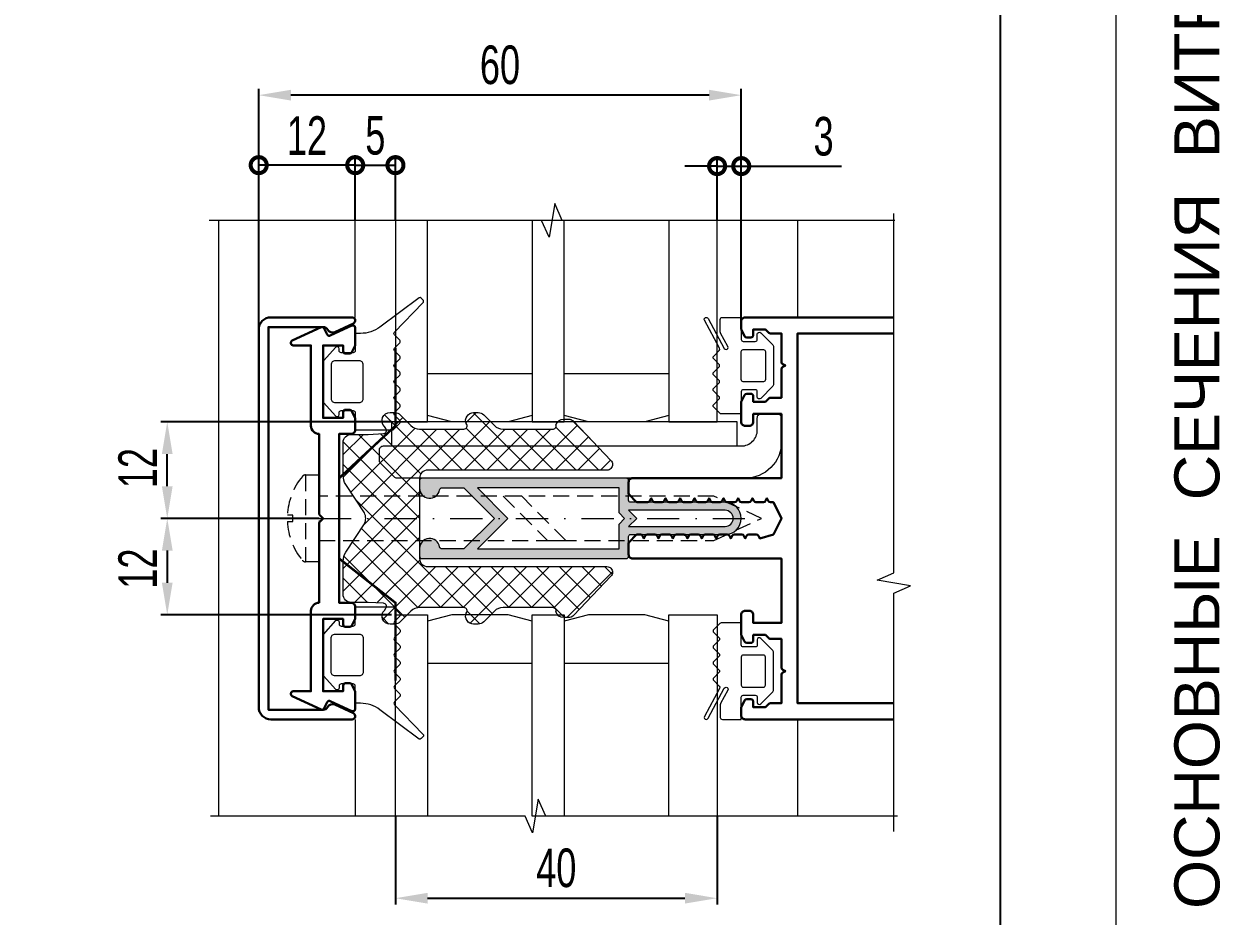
# Model space of a CAD drawing. Extents: x -37 to 8820, y -336 to 478.
# Drawn here: x 4729.1 to 4822.1, y 140.1 to 209.4 of the extents above; entities that cross this region are included whole.
import ezdxf

# ---------------------------------------------------------------- set-up
doc = ezdxf.new("R2010")
doc.units = 0
doc.header["$LTSCALE"] = 5
doc.linetypes.add('DASHDOT', pattern=[1, 0.5, -0.25, 0, -0.25])
doc.linetypes.add('HIDDEN', pattern=[0.375, 0.25, -0.125])
doc.layers.get('0').update_dxf_attribs({"linetype": 'CONTINUOUS', "lineweight": 30})
doc.layers.get('DEFPOINTS').update_dxf_attribs({"linetype": 'CONTINUOUS'})
for name, color, linetype, lineweight in [('1', 6, 'DASHDOT', 13), ('2', 3, 'HIDDEN', 13), ('Dimentions', 5, 'CONTINUOUS', 15), ('Glass', 5, 'CONTINUOUS', 20), ('Ал подклад', 7, 'CONTINUOUS', 20), ('Герлен', 7, 'CONTINUOUS', 60), ('Зигзаг', 1, 'CONTINUOUS', 15), ('Конструкции', 252, 'CONTINUOUS', 20), ('Подкладки', 1, 'CONTINUOUS', 20), ('Текстовый', 7, 'CONTINUOUS', 9), ('Уплотнители', 1, 'CONTINUOUS', 20), ('Штриховка', 1, 'CONTINUOUS', 5)]:
    doc.layers.add(name, color=color, linetype=linetype, lineweight=lineweight)
doc.layers.add('Скрытые', color=14, linetype='CONTINUOUS', plot=False)
doc.styles.add('3', font='RUSS.SHX', dxfattribs={"width": 0.7, "height": 3})
doc.styles.add('Фирм', font='arial.ttf', dxfattribs={"height": 3.5})
doc.dimstyles.new('MX1_6', dxfattribs={"dimtxt": 3, "dimasz": 2.5, "dimexe": 0.5, "dimexo": 0, "dimgap": 0.8, "dimtad": 1, "dimlfac": 1.6, "dimdsep": 46, "dimtxsty": '3', "dimcen": 0, "dimclrd": 256, "dimclre": 256, "dimclrt": 256, "dimaunit": 1, "dimadec": 0, "dimazin": 0, "dimtfac": 1, "dimtmove": 0, "dimatfit": 1, "dimfxl": 1, "dimtvp": 1, "dimtolj": 1, "dimtzin": 0, "dimarcsym": 0})

# ---------------------------------------------------------------- blocks, each defined once
blk = doc.blocks.new('_DotSmall')
at = {"color": 0, "linetype": 'ByBlock', "const_width": 0.5}
blk.add_lwpolyline([(-0.0625, 0, 1), (0.0625, 0, 1)], format="xyb", close=True, dxfattribs=at)
blk = doc.blocks.new('*D510')
at = {"layer": 'DEFPOINTS', "color": 0, "linetype": 'Continuous', "transparency": 16777216}
for p in [(4747.378, 198.466), (4754.878, 194.164), (4747.378, 184.213)]:
    blk.add_point(p, dxfattribs=at)
at = {"layer": 'Dimentions', "linetype": 'Continuous', "lineweight": -2, "transparency": 16777216}
for p, q in [((4747.378, 184.213), (4747.378, 198.966)), ((4754.878, 194.164), (4754.878, 198.966)), ((4754.878, 198.466), (4747.378, 198.466))]:
    blk.add_line(p, q, dxfattribs=at)
at = {"layer": 'Dimentions', "linetype": 'Continuous', "lineweight": -2, "transparency": 16777216, "xscale": 2.5, "yscale": 2.5, "zscale": 2.5, "rotation": 180}
blk.add_blockref('_DotSmall', (4747.378, 198.466), dxfattribs=at)
at = {"layer": 'Dimentions', "linetype": 'Continuous', "lineweight": -2, "transparency": 16777216, "xscale": 2.5, "yscale": 2.5, "zscale": 2.5}
blk.add_blockref('_DotSmall', (4754.878, 198.466), dxfattribs=at)
at = {"layer": 'Dimentions', "linetype": 'Continuous', "transparency": 16777216, "insert": (4751.128, 200.766), "char_height": 3, "attachment_point": 5, "style": '3'}
blk.add_mtext('\\A1;12', dxfattribs=at)
blk = doc.blocks.new('*D511')
at = {"layer": 'DEFPOINTS', "color": 0, "linetype": 'Continuous', "transparency": 16777216}
for p in [(4784.878, 198.391), (4783.003, 194.164), (4784.878, 186.321)]:
    blk.add_point(p, dxfattribs=at)
at = {"layer": 'Dimentions', "linetype": 'Continuous', "lineweight": -2, "transparency": 16777216}
for p, q in [((4783.003, 198.391), (4780.503, 198.391)), ((4783.003, 194.164), (4783.003, 198.891)), ((4783.003, 198.391), (4784.878, 198.391)), ((4784.878, 186.321), (4784.878, 198.891)), ((4784.878, 198.391), (4792.678, 198.391))]:
    blk.add_line(p, q, dxfattribs=at)
at = {"layer": 'Dimentions', "linetype": 'Continuous', "lineweight": -2, "transparency": 16777216, "xscale": 2.5, "yscale": 2.5, "zscale": 2.5}
blk.add_blockref('_DotSmall', (4783.003, 198.391), dxfattribs=at)
at = {"layer": 'Dimentions', "linetype": 'Continuous', "lineweight": -2, "transparency": 16777216, "xscale": 2.5, "yscale": 2.5, "zscale": 2.5, "rotation": 180}
blk.add_blockref('_DotSmall', (4784.878, 198.391), dxfattribs=at)
at = {"layer": 'Dimentions', "linetype": 'Continuous', "transparency": 16777216, "insert": (4791.278, 200.691), "char_height": 3, "attachment_point": 5, "style": '3'}
blk.add_mtext('\\A1;3', dxfattribs=at)
blk = doc.blocks.new('*D512')
at = {"layer": 'DEFPOINTS', "color": 0, "linetype": 'Continuous', "transparency": 16777216}
for p in [(4747.378, 203.906), (4784.878, 186.321), (4747.378, 185.696)]:
    blk.add_point(p, dxfattribs=at)
at = {"layer": 'Dimentions', "linetype": 'Continuous', "lineweight": -2, "transparency": 16777216}
for p, q in [((4747.378, 185.696), (4747.378, 204.406)), ((4782.378, 203.906), (4749.878, 203.906)), ((4784.878, 186.321), (4784.878, 204.406))]:
    blk.add_line(p, q, dxfattribs=at)
at = {"layer": 'Dimentions', "linetype": 'Continuous', "transparency": 16777216}
for points in [[(4749.878, 204.322), (4749.878, 203.489), (4747.378, 203.906)], [(4782.378, 204.322), (4782.378, 203.489), (4784.878, 203.906)]]:
    blk.add_solid(points, dxfattribs=at)
at = {"layer": 'Dimentions', "linetype": 'Continuous', "transparency": 16777216, "insert": (4766.128, 206.248), "char_height": 3, "attachment_point": 5, "style": '3'}
blk.add_mtext('\\A1;60', dxfattribs=at)
blk = doc.blocks.new('*D513')
at = {"layer": 'DEFPOINTS', "color": 0, "linetype": 'Continuous', "transparency": 16777216}
for p in [(4758.003, 147.853), (4783.003, 147.853), (4783.003, 141.48)]:
    blk.add_point(p, dxfattribs=at)
at = {"layer": 'Dimentions', "linetype": 'Continuous', "lineweight": -2, "transparency": 16777216}
for p, q in [((4758.003, 147.853), (4758.003, 140.98)), ((4783.003, 147.853), (4783.003, 140.98)), ((4760.503, 141.48), (4780.503, 141.48))]:
    blk.add_line(p, q, dxfattribs=at)
at = {"layer": 'Dimentions', "linetype": 'Continuous', "transparency": 16777216}
for points in [[(4760.503, 141.897), (4760.503, 141.063), (4758.003, 141.48)], [(4780.503, 141.897), (4780.503, 141.063), (4783.003, 141.48)]]:
    blk.add_solid(points, dxfattribs=at)
at = {"layer": 'Dimentions', "linetype": 'Continuous', "transparency": 16777216, "insert": (4770.503, 143.823), "char_height": 3, "attachment_point": 5, "style": '3'}
blk.add_mtext('\\A1;40', dxfattribs=at)
blk = doc.blocks.new('*D514')
at = {"layer": 'DEFPOINTS', "color": 0, "linetype": 'Continuous', "transparency": 16777216}
for p in [(4758.003, 198.466), (4754.878, 194.164), (4758.003, 194.164)]:
    blk.add_point(p, dxfattribs=at)
at = {"layer": 'Dimentions', "linetype": 'Continuous', "lineweight": -2, "transparency": 16777216}
for p, q in [((4754.878, 194.164), (4754.878, 198.966)), ((4758.003, 194.164), (4758.003, 198.966)), ((4754.878, 198.466), (4758.003, 198.466))]:
    blk.add_line(p, q, dxfattribs=at)
at = {"layer": 'Dimentions', "linetype": 'Continuous', "lineweight": -2, "transparency": 16777216, "xscale": 2.5, "yscale": 2.5, "zscale": 2.5, "rotation": 180}
blk.add_blockref('_DotSmall', (4754.878, 198.466), dxfattribs=at)
at = {"layer": 'Dimentions', "linetype": 'Continuous', "lineweight": -2, "transparency": 16777216, "xscale": 2.5, "yscale": 2.5, "zscale": 2.5}
blk.add_blockref('_DotSmall', (4758.003, 198.466), dxfattribs=at)
at = {"layer": 'Dimentions', "linetype": 'Continuous', "transparency": 16777216, "insert": (4756.441, 200.766), "char_height": 3, "attachment_point": 5, "style": '3'}
blk.add_mtext('\\A1;5', dxfattribs=at)
blk = doc.blocks.new('*D516')
at = {"layer": 'DEFPOINTS', "color": 0, "linetype": 'Continuous', "transparency": 16777216}
for p in [(4740.269, 178.509), (4757.691, 178.509), (4752.066, 171.009)]:
    blk.add_point(p, dxfattribs=at)
at = {"layer": 'Dimentions', "linetype": 'Continuous', "lineweight": -2, "transparency": 16777216}
for p, q in [((4757.691, 178.509), (4739.769, 178.509)), ((4740.269, 173.509), (4740.269, 176.009)), ((4752.066, 171.009), (4739.769, 171.009))]:
    blk.add_line(p, q, dxfattribs=at)
at = {"layer": 'Dimentions', "linetype": 'Continuous', "transparency": 16777216}
for points in [[(4739.852, 176.009), (4740.686, 176.009), (4740.269, 178.509)], [(4739.852, 173.509), (4740.686, 173.509), (4740.269, 171.009)]]:
    blk.add_solid(points, dxfattribs=at)
at = {"layer": 'Dimentions', "linetype": 'Continuous', "transparency": 16777216, "insert": (4737.969, 174.915), "char_height": 3, "attachment_point": 5, "rotation": 90, "style": '3'}
blk.add_mtext('\\A1;12', dxfattribs=at)
blk = doc.blocks.new('*D528')
at = {"layer": 'DEFPOINTS', "color": 0, "linetype": 'Continuous', "transparency": 16777216}
for p in [(4752.066, 171.009), (4740.269, 163.509), (4757.691, 163.509)]:
    blk.add_point(p, dxfattribs=at)
at = {"layer": 'Dimentions', "linetype": 'Continuous', "lineweight": -2, "transparency": 16777216}
for p, q in [((4752.066, 171.009), (4739.769, 171.009)), ((4740.269, 168.509), (4740.269, 166.009)), ((4757.691, 163.509), (4739.769, 163.509))]:
    blk.add_line(p, q, dxfattribs=at)
at = {"layer": 'Dimentions', "linetype": 'Continuous', "transparency": 16777216}
for points in [[(4739.852, 168.509), (4740.686, 168.509), (4740.269, 171.009)], [(4739.852, 166.009), (4740.686, 166.009), (4740.269, 163.509)]]:
    blk.add_solid(points, dxfattribs=at)
at = {"layer": 'Dimentions', "linetype": 'Continuous', "transparency": 16777216, "insert": (4737.969, 167.102), "char_height": 3, "attachment_point": 5, "rotation": 90, "style": '3'}
blk.add_mtext('\\A1;12', dxfattribs=at)

msp = doc.modelspace()

# ---------------------------------------------------------------- hatches: boundary and pattern name
at = {"layer": 'Штриховка', "lineweight": 5}
h = msp.add_hatch(dxfattribs=at)
h.set_pattern_fill('NET', color=256, scale=10, angle=-45, style=0)
h.set_pattern_definition([(315, (7117.9453, 4466.8319), (0.88388348, 0.88388348), []), (45, (7117.9453, 4466.8319), (-0.88388348, 0.88388348), [])])
edge = h.paths.add_edge_path()
edge.add_arc((4774.4406, 166.8149), 0.4375, -45, 0, ccw=False)
edge.add_line((4774.7499, 166.5056), (4771.8736, 163.473))
edge.add_arc((4771.4317, 163.915), 0.625, 270, 315, ccw=False)
edge.add_line((4771.4317, 163.29), (4771.0781, 163.29))
edge.add_arc((4771.0751, 163.906), 0.6161, 194.690939, 270.28096, ccw=False)
edge.add_arc((4770.2396, 163.8212), 0.25, 343.39845, 450)
edge.add_line((4770.2396, 164.0712), (4766.3638, 164.0712))
edge.add_arc((4766.3638, 163.1337), 0.9375, 90, 135)
edge.add_line((4765.7009, 163.7966), (4764.8773, 162.973))
edge.add_arc((4764.4354, 163.415), 0.625, 270, 315, ccw=False)
edge.add_line((4764.4354, 162.79), (4764.0818, 162.79))
edge.add_arc((4764.0818, 163.415), 0.625, 158.459594, 270, ccw=False)
edge.add_arc((4763.3237, 163.8212), 0.25, 315, 450)
edge.add_line((4763.3237, 164.0712), (4759.8675, 164.0712))
edge.add_arc((4759.8675, 163.1337), 0.9375, 90, 135)
edge.add_line((4759.2046, 163.7966), (4758.381, 162.973))
edge.add_arc((4757.939, 163.415), 0.625, 270, 315, ccw=False)
edge.add_line((4757.939, 162.79), (4757.5855, 162.79))
edge.add_arc((4757.5855, 163.415), 0.625, 135, 270, ccw=False)
edge.add_line((4757.1436, 163.8569), (4757.2596, 164.0209))
edge.add_arc((4757.0555, 164.1653), 0.25, 324.716356, 447.011206)
edge.add_line((4757.0685, 164.415), (4755.8713, 164.4775))
edge.add_line((4755.8713, 164.4775), (4754.5656, 164.4775))
edge.add_arc((4754.5656, 165.1025), 0.625, 180, 270, ccw=False)
edge.add_line((4753.9406, 165.1025), (4753.9406, 165.2587))
edge.add_line((4753.9406, 165.2587), (4753.9406, 167.6823))
edge.add_arc((4755.1906, 167.6823), 1.25, 146.745633, 180, ccw=False)
edge.add_line((4754.1453, 168.3678), (4755.5908, 170.5722))
edge.add_arc((4754.7352, 171.0087), 0.9605, 332.973316, 387.026684)
edge.add_line((4755.5908, 171.4452), (4754.1453, 173.6497))
edge.add_arc((4755.1906, 174.3351), 1.25, 180, 213.254367, ccw=False)
edge.add_line((4753.9406, 174.3351), (4753.9406, 176.7587))
edge.add_line((4753.9406, 176.7587), (4753.9406, 176.915))
edge.add_arc((4754.5656, 176.915), 0.625, 90, 180, ccw=False)
edge.add_line((4754.5656, 177.54), (4755.8713, 177.54))
edge.add_line((4755.8713, 177.54), (4757.0685, 177.6025))
edge.add_arc((4757.0555, 177.8521), 0.25, 272.988794, 395.283644)
edge.add_line((4757.2596, 177.9965), (4757.1436, 178.1605))
edge.add_arc((4757.5855, 178.6025), 0.625, 90, 225, ccw=False)
edge.add_line((4757.5855, 179.2275), (4757.939, 179.2275))
edge.add_arc((4757.939, 178.6025), 0.625, 45, 90, ccw=False)
edge.add_line((4758.381, 179.0444), (4759.2046, 178.2208))
edge.add_arc((4759.8675, 178.8837), 0.9375, 225, 270)
edge.add_line((4759.8675, 177.9462), (4763.3237, 177.9462))
edge.add_arc((4763.3237, 178.1962), 0.25, 270, 405)
edge.add_arc((4764.0818, 178.6025), 0.625, 90, 201.540406, ccw=False)
edge.add_line((4764.0818, 179.2275), (4764.4354, 179.2275))
edge.add_arc((4764.4354, 178.6025), 0.625, 45, 90, ccw=False)
edge.add_line((4764.8773, 179.0444), (4765.7009, 178.2208))
edge.add_arc((4766.3638, 178.8837), 0.9375, 225, 270)
edge.add_line((4766.3638, 177.9462), (4770.2396, 177.9462))
edge.add_arc((4770.2396, 178.1962), 0.25, 270, 376.60155)
edge.add_arc((4771.0751, 178.1114), 0.6161, 89.71904, 165.309061, ccw=False)
edge.add_line((4771.0781, 178.7275), (4771.4317, 178.7275))
edge.add_arc((4771.4317, 178.1025), 0.625, 45, 90, ccw=False)
edge.add_line((4771.8736, 178.5444), (4774.7499, 175.5119))
edge.add_arc((4774.4406, 175.2025), 0.4375, 0, 45, ccw=False)
edge.add_line((4774.8781, 175.2025), (4774.8781, 175.1962))
edge.add_arc((4774.4406, 175.1962), 0.4375, -90, 0, ccw=False)
edge.add_line((4774.4406, 174.7587), (4760.5031, 174.7587))
edge.add_arc((4760.5031, 174.1337), 0.625, 90, 180)
edge.add_line((4759.8781, 174.1337), (4759.8781, 171.0087))
edge.add_line((4759.8781, 171.0087), (4759.8781, 167.8837))
edge.add_arc((4760.5031, 167.8837), 0.625, 180, 270)
edge.add_line((4760.5031, 167.2587), (4774.4406, 167.2587))
edge.add_arc((4774.4406, 166.8212), 0.4375, 0, 90, ccw=False)
at = {"layer": 'Штриховка'}
h = msp.add_hatch(color=256, dxfattribs=at)
h.paths.add_polyline_path([(4761.6154, 173.3837), (4763.3156, 173.3837), (4764.1906, 172.5087), (4765.2512, 172.5087), (4764.3762, 173.3837), (4775.3781, 173.3837), (4775.3781, 172.5087), (4776.1281, 172.5087), (4776.1281, 173.9462, 0.4142136), (4775.9406, 174.1337), (4760.0656, 174.1337, 0.4142136), (4759.8781, 173.9462), (4759.8781, 173.3525, 0.9221128), (4761.4303, 173.2265, -0.3675232)])
h.paths.add_polyline_path([(4776.1281, 169.5087), (4775.3781, 169.5087), (4775.3781, 168.6337), (4764.3762, 168.6337), (4765.2512, 169.5087), (4764.1906, 169.5087), (4763.3156, 168.6337), (4761.6154, 168.6337, -0.3675232), (4761.4303, 168.791, 0.9221128), (4759.8781, 168.665), (4759.8781, 168.0712, 0.4142136), (4760.0656, 167.8837), (4775.9406, 167.8837, 0.4142136), (4776.1281, 168.0712)])
h.paths.add_polyline_path([(4766.7512, 171.0087), (4765.6906, 171.0087), (4764.1906, 169.5087), (4765.2512, 169.5087)])
h.paths.add_polyline_path([(4765.2512, 172.5087), (4764.1906, 172.5087), (4765.6906, 171.0087), (4766.7512, 171.0087)])
h.paths.add_polyline_path([(4784.4811, 171.9225), (4783.7797, 172.2495, 0.0304189), (4783.6281, 172.2587), (4780.6281, 172.2587), (4780.4002, 172.2587, -0.0283601), (4780.379, 172.2599, 0.0024178), (4780.3781, 172.2587), (4776.2843, 172.2587, -0.4142136), (4776.1281, 172.415), (4776.1281, 172.5087), (4775.3781, 172.5087), (4775.3781, 171.4481), (4775.8174, 171.0087), (4776.7531, 171.0087), (4776.1281, 171.6337), (4783.6281, 171.6337, -0.4142136), (4784.2531, 171.0087), (4784.8781, 171.0087, 0.2078608)])
h.paths.add_polyline_path([(4784.8781, 171.0087), (4784.2531, 171.0087, -0.4142136), (4783.6281, 170.3837), (4776.1281, 170.3837), (4776.7531, 171.0087), (4775.8174, 171.0087), (4775.3781, 170.5694), (4775.3781, 169.5087), (4776.1281, 169.5087), (4776.1281, 169.6025, -0.4142136), (4776.2843, 169.7587), (4780.3781, 169.7587), (4780.4184, 169.7587, -0.1989758), (4780.5511, 169.7038, 0.1550132), (4780.6281, 169.7587), (4783.6281, 169.7587, 0.0304189), (4783.7797, 169.768), (4784.4811, 170.095, 0.2078608)])

# ---------------------------------------------------------------- linework, layer by layer
for points in [[(4747.3781, 156.3212), (4747.3781, 185.6962, -0.4142136), (4748.3156, 186.6337), (4754.6281, 186.6337, -0.8025849), (4754.7337, 186.1571), (4753.2971, 185.4872, -0.4015594), (4752.724, 185.6818, 0.2797393), (4752.3914, 185.8837), (4748.1281, 185.8837), (4748.1281, 156.1337), (4752.3914, 156.1337, 0.2797393), (4752.724, 156.3356, -0.4015594), (4753.2971, 156.5302), (4754.7337, 155.8603, -0.8025849), (4754.6281, 155.3837), (4748.3156, 155.3837, -0.4142136)], [(4752.0656, 164.4462), (4752.0656, 170.6186, -0.1989124), (4752.1205, 170.7511), (4752.3781, 171.0087), (4752.1205, 171.2663, -0.1989124), (4752.0656, 171.3989), (4752.0656, 177.5712, -0.4142136), (4751.4406, 178.1962), (4751.4406, 184.4462), (4750.0656, 184.4462, -0.4142136), (4749.8781, 184.6337), (4749.8781, 184.6527, -0.2914734), (4749.9863, 184.8226), (4752.2241, 185.8662, -0.4142136), (4752.4733, 185.7755), (4752.6933, 185.3037, 0.4142136), (4752.9425, 185.213), (4754.6113, 185.9912, -0.5486188), (4754.8781, 185.8212), (4754.8781, 184.4905, -0.1164338), (4754.8583, 184.4066), (4754.6174, 183.9249, -0.284079), (4754.4497, 183.8212), (4754.1281, 183.8212, -0.4142136), (4753.9406, 184.0087), (4753.9406, 184.4462), (4752.3781, 184.4462), (4752.3781, 178.8212), (4753.9406, 178.8212), (4753.9406, 179.2587, -0.4142136), (4754.1281, 179.4462), (4754.4497, 179.4462, -0.284079), (4754.6174, 179.3426), (4754.8583, 178.8608, -0.1164338), (4754.8781, 178.777), (4754.8781, 177.8837, -0.4142136), (4754.5656, 177.5712), (4753.6281, 177.5712), (4753.6281, 164.4462), (4754.5656, 164.4462, -0.4142136), (4754.8781, 164.1337), (4754.8781, 163.2405, -0.1164338), (4754.8583, 163.1566), (4754.6174, 162.6749, -0.284079), (4754.4497, 162.5712), (4754.1281, 162.5712, -0.4142136), (4753.9406, 162.7587), (4753.9406, 163.1962), (4752.3781, 163.1962), (4752.3781, 157.5712), (4753.9406, 157.5712), (4753.9406, 158.0087, -0.4142136), (4754.1281, 158.1962), (4754.4497, 158.1962, -0.284079), (4754.6174, 158.0926), (4754.8583, 157.6108, -0.1164338), (4754.8781, 157.527), (4754.8781, 156.1962, -0.5486188), (4754.6113, 156.0263), (4752.9425, 156.8045, 0.4142136), (4752.6933, 156.7138), (4752.4733, 156.242, -0.4142136), (4752.2241, 156.1513), (4749.9863, 157.1948, -0.2914734), (4749.8781, 157.3647), (4749.8781, 157.3837, -0.4142136), (4750.0656, 157.5712), (4751.4406, 157.5712), (4751.4406, 163.8212, -0.4142136)]]:
    msp.add_lwpolyline(points, format="xyb", close=True)
msp.add_lwpolyline([(4796.7267, 155.3837), (4785.1906, 155.3837, -0.4142136), (4784.8781, 155.6962), (4784.8781, 156.277, -0.1164338), (4784.8979, 156.3608), (4785.1387, 156.8426, -0.284079), (4785.3065, 156.9462), (4785.6281, 156.9462, -0.4142136), (4785.8156, 156.7587), (4785.8156, 156.3212), (4786.7531, 156.3212), (4787.0107, 156.5788, -0.1989124), (4787.1432, 156.6337), (4788.0031, 156.6337), (4788.0031, 158.8616, -0.284079), (4788.1067, 159.0293), (4788.3156, 159.1337), (4788.1067, 159.2381, -0.284079), (4788.0031, 159.4059), (4788.0031, 161.6337), (4787.1432, 161.6337, -0.1989124), (4787.0107, 161.6886), (4786.7531, 161.9462), (4785.8156, 161.9462), (4785.8156, 161.5087, -0.4142136), (4785.6281, 161.3212), (4785.3065, 161.3212, -0.284079), (4785.1387, 161.4249), (4784.8979, 161.9066, -0.1164338), (4784.8781, 161.9905), (4784.8781, 163.5087, -0.4142136), (4785.1906, 163.8212), (4785.5031, 163.8212, -0.4142136), (4785.8156, 163.5087), (4785.8156, 162.8837), (4788.0031, 162.8837), (4788.0031, 167.8837), (4776.4406, 167.8837, -0.4142136), (4776.1281, 168.1962), (4776.1281, 169.0561, -0.1989124), (4776.183, 169.1886), (4776.6982, 169.7038, -0.1989124), (4776.8307, 169.7587), (4777.0434, 169.7587, -0.284079), (4777.2111, 169.6551), (4777.3156, 169.4462), (4777.42, 169.6551, -0.284079), (4777.5877, 169.7587), (4778.1684, 169.7587, -0.284079), (4778.3361, 169.6551), (4778.4406, 169.4462), (4778.545, 169.6551, -0.284079), (4778.7127, 169.7587), (4779.2934, 169.7587, -0.284079), (4779.4611, 169.6551), (4779.5656, 169.4462), (4779.67, 169.6551, -0.284079), (4779.8377, 169.7587), (4780.4184, 169.7587, -0.284079), (4780.5861, 169.6551), (4780.6906, 169.4462), (4780.795, 169.6551, -0.284079), (4780.9627, 169.7587), (4781.5434, 169.7587, -0.284079), (4781.7111, 169.6551), (4781.8156, 169.4462), (4781.92, 169.6551, -0.284079), (4782.0877, 169.7587), (4782.6684, 169.7587, -0.284079), (4782.8361, 169.6551), (4782.9406, 169.4462), (4783.045, 169.6551, -0.284079), (4783.2127, 169.7587), (4783.7934, 169.7587, -0.284079), (4783.9611, 169.6551), (4784.0656, 169.4462), (4784.17, 169.6551, -0.284079), (4784.3377, 169.7587), (4784.9184, 169.7587, -0.284079), (4785.0861, 169.6551), (4785.1906, 169.4462), (4785.295, 169.6551, -0.284079), (4785.4627, 169.7587), (4786.0434, 169.7587, -0.284079), (4786.2111, 169.6551), (4786.3156, 169.4462), (4787.3781, 169.7587), (4788.0031, 171.0087), (4787.3781, 172.2587), (4787.1502, 172.2587, -0.284079), (4786.9825, 172.3624), (4786.8781, 172.5712), (4786.7736, 172.3624, -0.284079), (4786.6059, 172.2587), (4786.0252, 172.2587, -0.284079), (4785.8575, 172.3624), (4785.7531, 172.5712), (4785.6486, 172.3624, -0.284079), (4785.4809, 172.2587), (4784.9002, 172.2587, -0.284079), (4784.7325, 172.3624), (4784.6281, 172.5712), (4784.5236, 172.3624, -0.284079), (4784.3559, 172.2587), (4783.7752, 172.2587, -0.284079), (4783.6075, 172.3624), (4783.5031, 172.5712), (4783.3986, 172.3624, -0.284079), (4783.2309, 172.2587), (4782.6502, 172.2587, -0.284079), (4782.4825, 172.3624), (4782.3781, 172.5712), (4782.2736, 172.3624, -0.284079), (4782.1059, 172.2587), (4781.5252, 172.2587, -0.284079), (4781.3575, 172.3624), (4781.2531, 172.5712), (4781.1486, 172.3624, -0.284079), (4780.9809, 172.2587), (4780.4002, 172.2587, -0.284079), (4780.2325, 172.3624), (4780.1281, 172.5712), (4780.0236, 172.3624, -0.284079), (4779.8559, 172.2587), (4779.2752, 172.2587, -0.284079), (4779.1075, 172.3624), (4779.0031, 172.5712), (4778.8986, 172.3624, -0.284079), (4778.7309, 172.2587), (4778.1502, 172.2587, -0.284079), (4777.9825, 172.3624), (4777.8781, 172.5712), (4777.7736, 172.3624, -0.284079), (4777.6059, 172.2587), (4776.8307, 172.2587, -0.1989124), (4776.6982, 172.3136), (4776.183, 172.8288, -0.1989124), (4776.1281, 172.9614), (4776.1281, 173.8212, -0.4142136), (4776.4406, 174.1337), (4788.0031, 174.1337), (4788.0031, 179.1337), (4785.8156, 179.1337), (4785.8156, 178.5087, -0.4142136), (4785.5031, 178.1962), (4785.1906, 178.1962, -0.4142136), (4784.8781, 178.5087), (4784.8781, 180.027, -0.1164338), (4784.8979, 180.1108), (4785.1387, 180.5926, -0.284079), (4785.3065, 180.6962), (4785.6281, 180.6962, -0.4142136), (4785.8156, 180.5087), (4785.8156, 180.0712), (4786.7531, 180.0712), (4787.0107, 180.3288, -0.1989124), (4787.1432, 180.3837), (4788.0031, 180.3837), (4788.0031, 182.6116, -0.284079), (4788.1067, 182.7793), (4788.3156, 182.8837), (4788.1067, 182.9881, -0.284079), (4788.0031, 183.1559), (4788.0031, 185.3837), (4787.1432, 185.3837, -0.1989124), (4787.0107, 185.4386), (4786.7531, 185.6962), (4785.8156, 185.6962), (4785.8156, 185.2587, -0.4142136), (4785.6281, 185.0712), (4785.3065, 185.0712, -0.284079), (4785.1387, 185.1749), (4784.8979, 185.6566, -0.1164338), (4784.8781, 185.7405), (4784.8781, 186.3212, -0.4142136), (4785.1906, 186.6337), (4796.7267, 186.6337)], format="xyb")
msp.add_lwpolyline([(4796.7267, 156.6337), (4789.2531, 156.6337), (4789.2531, 185.3837), (4796.7267, 185.3837)])
at = {"layer": '1'}
msp.add_line((4752.0656, 171.0087), (4786.4406, 171.0087), dxfattribs=at)
at = {"layer": '2'}
msp.add_line((4751.0095, 174.3837), (4751.0095, 167.6337), dxfattribs=at)
msp.add_lwpolyline([(4749.6027, 171.2543, -0.1618489), (4750.7685, 174.2701, -0.2238875), (4751.0095, 174.3837), (4752.0656, 174.3837), (4752.0656, 167.6337), (4751.0095, 167.6337, -0.2238875), (4750.7685, 167.7474, -0.1618489), (4749.6027, 170.7631), (4750.0404, 170.7631), (4750.0404, 171.2543)], format="xyb", close=True, dxfattribs=at)
for points in [[(4752.0656, 169.29), (4782.7547, 169.29), (4786.4406, 171.0087), (4782.7547, 172.7275), (4752.0656, 172.7275)], [(4766.3815, 172.7275), (4769.819, 169.29), (4771.2513, 169.29), (4767.8138, 172.7275)]]:
    msp.add_lwpolyline(points, close=True, dxfattribs=at)
at = {"layer": 'Dimentions', "linetype": 'Continuous'}
msp.add_line((4814, 297), (4814, 0), dxfattribs=at)
at = {"layer": 'Glass'}
for points in [[(4758.0031, 194.164), (4758.0031, 178.5087), (4760.5031, 178.5087), (4760.5031, 194.164)], [(4768.6281, 194.164), (4768.6281, 178.5087), (4771.1281, 178.5087), (4771.1281, 194.164)], [(4779.2531, 194.164), (4779.2531, 178.5087), (4783.0031, 178.5087), (4783.0031, 194.164)], [(4760.5031, 179.0111), (4760.5031, 182.2587), (4768.6281, 182.2587), (4768.6281, 179.0111), (4766.7531, 178.5087), (4762.3781, 178.5087)], [(4771.1281, 179.0111), (4771.1281, 182.2587), (4779.2531, 182.2587), (4779.2531, 179.0111), (4777.3781, 178.5087), (4773.0031, 178.5087)], [(4758.0031, 147.8535), (4758.0031, 163.5087), (4760.5031, 163.5087), (4760.5031, 147.8535)], [(4760.5031, 163.0063), (4760.5031, 159.7587), (4768.6281, 159.7587), (4768.6281, 163.0063), (4766.7531, 163.5087), (4762.3781, 163.5087)], [(4768.6281, 147.8535), (4768.6281, 163.5087), (4771.1281, 163.5087), (4771.1281, 147.8535)], [(4771.1281, 163.0063), (4771.1281, 159.7587), (4779.2531, 159.7587), (4779.2531, 163.0063), (4777.3781, 163.5087), (4773.0031, 163.5087)], [(4779.2531, 147.8535), (4779.2531, 163.5087), (4783.0031, 163.5087), (4783.0031, 147.8535)]]:
    msp.add_lwpolyline(points, close=True, dxfattribs=at)
at = {"layer": 'Ал подклад', "color": 0}
msp.add_lwpolyline([(4787.6906, 179.1336, -0.4142136), (4788.0031, 178.8211), (4788.0031, 176.9461, -0.4142136), (4785.1906, 174.1336), (4758.1319, 174.1337, -0.1989124), (4757.9109, 174.2253), (4756.844, 175.2922, -0.1989124), (4756.7525, 175.5132), (4756.7525, 176.3212, -0.4142136), (4757.065, 176.6337), (4784.8781, 176.6336, 0.4142136), (4786.1281, 177.8836), (4786.1281, 178.8211, -0.4142136), (4786.4406, 179.1336)], format="xyb", close=True, dxfattribs=at)
at = {"layer": 'Герлен', "ltscale": 2, "const_width": 0.1875}
msp.add_lwpolyline([(4758.0031, 158.3837), (4758.0031, 164.4462), (4753.6281, 167.8837), (4753.6281, 174.1337), (4758.0031, 178.1962), (4758.0031, 184.2587)], dxfattribs=at)
at = {"layer": 'Зигзаг'}
for points in [[(4796.8037, 194.164), (4770.9659, 194.164), (4770.3851, 195.4819), (4769.9495, 192.8692), (4769.367, 194.164), (4743.5272, 194.164)], [(4796.7267, 146.657), (4796.7267, 165.1819), (4798.0446, 165.7628), (4795.4319, 166.1984), (4796.7267, 166.7809), (4796.7267, 194.7076)], [(4797.0239, 147.8535), (4769.6806, 147.8535), (4769.0997, 149.1714), (4768.6641, 146.5587), (4768.0816, 147.8535), (4743.6421, 147.8535)]]:
    msp.add_lwpolyline(points, dxfattribs=at)
at = {"layer": 'Конструкции'}
for p, q in [((4754.8781, 186.6337), (4754.8781, 194.164)), ((4789.2531, 194.164), (4789.2531, 186.6337)), ((4754.8781, 155.3837), (4754.8781, 147.8535)), ((4789.2531, 155.3837), (4789.2531, 147.8535))]:
    msp.add_line(p, q, dxfattribs=at)
msp.add_lwpolyline([(4744.2531, 194.164), (4744.2531, 147.8535)], dxfattribs=at)
at = {"layer": 'Подкладки'}
msp.add_lwpolyline([(4757.6906, 178.5087), (4757.6906, 176.6337), (4784.5656, 176.6337), (4784.5656, 178.5087)], close=True, dxfattribs=at)
at = {"layer": 'Скрытые', "linetype": 'Continuous'}
msp.add_lwpolyline([(4640, 10), (4640, 287), (4805, 287), (4805, 10)], close=True, dxfattribs=at)
at = {"layer": 'Уплотнители'}
for points in [[(4753.6281, 179.2275, -0.4142136), (4753.7843, 179.3837), (4754.7218, 179.3837, -0.4142136), (4754.8781, 179.2275), (4754.8781, 177.8837), (4757.766, 177.8837, 0.1989124), (4757.8544, 177.9203), (4758.3323, 178.3982, 0.4142136), (4758.3323, 178.6192), (4757.9283, 179.0232, -0.4142136), (4757.9283, 179.2442), (4758.3323, 179.6482, 0.4142136), (4758.3323, 179.8692), (4757.9283, 180.2732, -0.4142136), (4757.9283, 180.4942), (4758.3323, 180.8982, 0.4142136), (4758.3323, 181.1192), (4757.9283, 181.5232, -0.4142136), (4757.9283, 181.7442), (4758.3323, 182.1482, 0.4142136), (4758.3323, 182.3692), (4757.9283, 182.7732, -0.4142136), (4757.9283, 182.9942), (4758.3323, 183.3982, 0.4142136), (4758.3323, 183.6192), (4757.9283, 184.0232, -0.4142136), (4757.9283, 184.2442), (4758.3323, 184.6482, 0.4142136), (4758.3323, 184.8692), (4757.9283, 185.2732, -0.4142136), (4757.9283, 185.4942), (4760.1426, 187.7732, 0.4142136), (4760.1426, 187.9942), (4760.0113, 188.1255, 0.2925382), (4759.8468, 188.1617), (4756.7936, 185.8809, -0.1617878), (4755.2974, 185.3837), (4754.8781, 185.3837), (4754.8781, 184.04, -0.4142136), (4754.7218, 183.8837), (4753.7843, 183.8837, -0.4142136), (4753.6281, 184.04), (4753.6281, 184.1962, 0.6685867), (4753.3612, 184.3066), (4752.4237, 183.242, 0.1986192), (4752.3781, 183.1316), (4752.3781, 180.1358, 0.1986192), (4752.4237, 180.0255), (4753.3612, 178.9609, 0.6685867), (4753.6281, 179.0712)], [(4783.8389, 184.3645), (4783.272, 185.4095, -0.1249127), (4783.2531, 185.484), (4783.2531, 186.4775, -0.4142136), (4783.4093, 186.6337), (4784.8781, 186.6337), (4784.8781, 184.915, 0.4142136), (4785.0343, 184.7587), (4785.9718, 184.7587, 0.4142136), (4786.1281, 184.915), (4786.1281, 185.3212, -0.6685867), (4786.3949, 185.4316), (4787.3324, 184.492, -0.1986192), (4787.3781, 184.3816), (4787.3781, 181.3858, -0.1986192), (4787.3324, 181.2755), (4786.3949, 180.3359, -0.6685867), (4786.1281, 180.4462), (4786.1281, 180.8525, 0.4142136), (4785.9718, 181.0087), (4785.0343, 181.0087, 0.4142136), (4784.8781, 180.8525), (4784.8781, 179.1337), (4783.3178, 179.1337, -0.1989124), (4783.2073, 179.1795), (4782.7386, 179.6482, -0.4142136), (4782.7386, 179.8692), (4783.1426, 180.2732, 0.4142136), (4783.1426, 180.4942), (4782.7386, 180.8982, -0.4142136), (4782.7386, 181.1192), (4783.1426, 181.5232, 0.4142136), (4783.1426, 181.7442), (4782.7386, 182.1482, -0.4142136), (4782.7386, 182.3692), (4783.1426, 182.7732, 0.4142136), (4783.1426, 182.9942), (4782.7386, 183.3982, -0.4142136), (4782.7386, 183.6192), (4783.1706, 184.0512, 0.3320761), (4783.1975, 184.2362), (4782.022, 186.403, -1), (4782.2967, 186.552), (4783.5643, 184.2155, 1)], [(4786.7531, 183.9775), (4786.7531, 181.79, -0.4142136), (4786.5968, 181.6337), (4785.0343, 181.6337, -0.4142136), (4784.8781, 181.79), (4784.8781, 183.9775, -0.4142136), (4785.0343, 184.1337), (4786.5968, 184.1337, -0.4142136)], [(4753.0031, 182.9462), (4753.0031, 180.3212, 0.4142136), (4753.3156, 180.0087), (4755.1906, 180.0087, 0.4142136), (4755.5031, 180.3212), (4755.5031, 182.9462, 0.4142136), (4755.1906, 183.2587), (4753.3156, 183.2587, 0.4142136)], [(4776.1281, 168.0712), (4776.1281, 169.6025, -0.4142136), (4776.2843, 169.7587), (4780.3781, 169.7587, 0.5), (4780.6281, 169.7587), (4783.6281, 169.7587, 1), (4783.6281, 172.2587), (4780.6281, 172.2587, 0.5), (4780.3781, 172.2587), (4776.2843, 172.2587, -0.4142136), (4776.1281, 172.415), (4776.1281, 173.9462, 0.4142136), (4775.9406, 174.1337), (4760.0656, 174.1337, 0.4142136), (4759.8781, 173.9462), (4759.8781, 173.3525, 0.9221128), (4761.4303, 173.2265, -0.3675232), (4761.6154, 173.3837), (4763.3156, 173.3837), (4765.6906, 171.0087), (4763.3156, 168.6337), (4761.6154, 168.6337, -0.3675232), (4761.4303, 168.791, 0.9221128), (4759.8781, 168.665), (4759.8781, 168.0712, 0.4142136), (4760.0656, 167.8837), (4775.9406, 167.8837, 0.4142136)], [(4776.7531, 171.0087), (4776.1281, 170.3837), (4783.6281, 170.3837, 1), (4783.6281, 171.6337), (4776.1281, 171.6337), (4776.7531, 171.0087)], [(4776.7531, 171.0087), (4776.1281, 170.3837), (4783.6281, 170.3837, 1), (4783.6281, 171.6337), (4776.1281, 171.6337), (4776.7531, 171.0087)], [(4753.6281, 162.79, 0.4142136), (4753.7843, 162.6337), (4754.7218, 162.6337, 0.4142136), (4754.8781, 162.79), (4754.8781, 164.1337), (4757.766, 164.1337, -0.1989124), (4757.8544, 164.0971), (4758.3323, 163.6192, -0.4142136), (4758.3323, 163.3982), (4757.9283, 162.9942, 0.4142136), (4757.9283, 162.7732), (4758.3323, 162.3692, -0.4142136), (4758.3323, 162.1482), (4757.9283, 161.7442, 0.4142136), (4757.9283, 161.5232), (4758.3323, 161.1192, -0.4142136), (4758.3323, 160.8982), (4757.9283, 160.4942, 0.4142136), (4757.9283, 160.2732), (4758.3323, 159.8692, -0.4142136), (4758.3323, 159.6482), (4757.9283, 159.2442, 0.4142136), (4757.9283, 159.0232), (4758.3323, 158.6192, -0.4142136), (4758.3323, 158.3982), (4757.9283, 157.9942, 0.4142136), (4757.9283, 157.7732), (4758.3323, 157.3692, -0.4142136), (4758.3323, 157.1482), (4757.9283, 156.7442, 0.4142136), (4757.9283, 156.5232), (4760.1426, 154.2442, -0.4142136), (4760.1426, 154.0232), (4760.0113, 153.8919, -0.2925382), (4759.8468, 153.8558), (4756.7936, 156.1366, 0.1617878), (4755.2974, 156.6337), (4754.8781, 156.6337), (4754.8781, 157.9775, 0.4142136), (4754.7218, 158.1337), (4753.7843, 158.1337, 0.4142136), (4753.6281, 157.9775), (4753.6281, 157.8212, -0.6685867), (4753.3612, 157.7109), (4752.4237, 158.7755, -0.1986192), (4752.3781, 158.8858), (4752.3781, 161.8816, -0.1986192), (4752.4237, 161.992), (4753.3612, 163.0566, -0.6685867), (4753.6281, 162.9462)], [(4783.8389, 157.653), (4783.272, 156.6079, 0.1249127), (4783.2531, 156.5334), (4783.2531, 155.54, 0.4142136), (4783.4093, 155.3837), (4784.8781, 155.3837), (4784.8781, 157.1025, -0.4142136), (4785.0343, 157.2587), (4785.9718, 157.2587, -0.4142136), (4786.1281, 157.1025), (4786.1281, 156.6962, 0.6685867), (4786.3949, 156.5859), (4787.3324, 157.5255, 0.1986192), (4787.3781, 157.6358), (4787.3781, 160.6316, 0.1986192), (4787.3324, 160.742), (4786.3949, 161.6816, 0.6685867), (4786.1281, 161.5712), (4786.1281, 161.165, -0.4142136), (4785.9718, 161.0087), (4785.0343, 161.0087, -0.4142136), (4784.8781, 161.165), (4784.8781, 162.8837), (4783.3178, 162.8837, 0.1989124), (4783.2073, 162.838), (4782.7386, 162.3692, 0.4142136), (4782.7386, 162.1482), (4783.1426, 161.7442, -0.4142136), (4783.1426, 161.5232), (4782.7386, 161.1192, 0.4142136), (4782.7386, 160.8982), (4783.1426, 160.4942, -0.4142136), (4783.1426, 160.2732), (4782.7386, 159.8692, 0.4142136), (4782.7386, 159.6482), (4783.1426, 159.2442, -0.4142136), (4783.1426, 159.0232), (4782.7386, 158.6192, 0.4142136), (4782.7386, 158.3982), (4783.1706, 157.9662, -0.3320761), (4783.1975, 157.7812), (4782.022, 155.6145, 1), (4782.2967, 155.4655), (4783.5643, 157.802, -1)], [(4753.0031, 159.0712), (4753.0031, 161.6962, -0.4142136), (4753.3156, 162.0087), (4755.1906, 162.0087, -0.4142136), (4755.5031, 161.6962), (4755.5031, 159.0712, -0.4142136), (4755.1906, 158.7587), (4753.3156, 158.7587, -0.4142136)], [(4786.7531, 158.04), (4786.7531, 160.2275, 0.4142136), (4786.5968, 160.3837), (4785.0343, 160.3837, 0.4142136), (4784.8781, 160.2275), (4784.8781, 158.04, 0.4142136), (4785.0343, 157.8837), (4786.5968, 157.8837, 0.4142136)]]:
    msp.add_lwpolyline(points, format="xyb", close=True, dxfattribs=at)
msp.add_lwpolyline([(4774.8781, 166.8149, -0.1989124), (4774.7499, 166.5056), (4771.8736, 163.473, -0.1989124), (4771.4317, 163.29), (4771.0781, 163.29, -0.3423279), (4770.4792, 163.7498, 0.5018631), (4770.2396, 164.0712), (4766.3638, 164.0712, 0.1989124), (4765.7009, 163.7966), (4764.8773, 162.973, -0.1989124), (4764.4354, 162.79), (4764.0818, 162.79, -0.5291399), (4763.5005, 163.6444, 0.6681786), (4763.3237, 164.0712), (4759.8675, 164.0712, 0.1989124), (4759.2046, 163.7966), (4758.381, 162.973, -0.1989124), (4757.939, 162.79), (4757.5855, 162.79, -0.6681786), (4757.1436, 163.8569), (4757.2596, 164.0209, 0.5907793), (4757.0685, 164.415), (4755.8713, 164.4775), (4754.5656, 164.4775, -0.4142136), (4753.9406, 165.1025), (4753.9406, 165.2587), (4753.9406, 167.6823, -0.1461265), (4754.1453, 168.3678), (4755.5908, 170.5722, 0.2403251), (4755.5908, 171.4452), (4754.1453, 173.6497, -0.1461265), (4753.9406, 174.3351), (4753.9406, 176.7587), (4753.9406, 176.915, -0.4142136), (4754.5656, 177.54), (4755.8713, 177.54), (4757.0685, 177.6025, 0.5907793), (4757.2596, 177.9965), (4757.1436, 178.1605, -0.6681786), (4757.5855, 179.2275), (4757.939, 179.2275, -0.1989124), (4758.381, 179.0444), (4759.2046, 178.2208, 0.1989124), (4759.8675, 177.9462), (4763.3237, 177.9462, 0.6681786), (4763.5005, 178.373, -0.5291399), (4764.0818, 179.2275), (4764.4354, 179.2275, -0.1989124), (4764.8773, 179.0444), (4765.7009, 178.2208, 0.1989124), (4766.3638, 177.9462), (4770.2396, 177.9462, 0.5018631), (4770.4792, 178.2676, -0.3423279), (4771.0781, 178.7275), (4771.4317, 178.7275, -0.1989124), (4771.8736, 178.5444), (4774.7499, 175.5119, -0.1989124), (4774.8781, 175.2025), (4774.8781, 175.1962, -0.4142136), (4774.4406, 174.7587), (4760.5031, 174.7587, 0.4142136), (4759.8781, 174.1337), (4759.8781, 171.0087), (4759.8781, 167.8837, 0.4142136), (4760.5031, 167.2587), (4774.4406, 167.2587, -0.4142136), (4774.8781, 166.8212)], format="xyb", dxfattribs=at)
msp.add_lwpolyline([(4775.3781, 170.5694), (4775.8174, 171.0087), (4775.3781, 171.4481), (4775.3781, 173.3837), (4764.3762, 173.3837), (4766.7512, 171.0087), (4764.3762, 168.6337), (4775.3781, 168.6337)], close=True, dxfattribs=at)
msp.add_lwpolyline([(4775.3781, 170.5694), (4775.8174, 171.0087), (4775.3781, 171.4481), (4775.3781, 173.3837), (4764.3762, 173.3837), (4766.7512, 171.0087), (4764.3762, 168.6337), (4775.3781, 168.6337)], close=True, dxfattribs=at)

# ---------------------------------------------------------------- texts
at = {"layer": 'Текстовый', "style": 'Фирм'}
msp.add_text('ОСНОВНЫЕ  СЕЧЕНИЯ  ВИТРАЖА', height=3.5, rotation=90, dxfattribs=at).set_placement((4822.0431, 140.6503))

# ---------------------------------------------------------------- dimensions: what is measured, and where the dimension line sits
at = {"layer": 'Dimentions', "linetype": 'Continuous'}
for base, p1, p2, picture, middle in [((4747.3781, 203.9055), (4784.8781, 186.3212), (4747.3781, 185.6962), '*D512', (4766.1281, 206.2484)), ((4783.0031, 141.4799), (4758.0031, 147.8535), (4783.0031, 147.8535), '*D513', (4770.5031, 143.8227))]:
    dim = msp.add_linear_dim(base=base, p1=p1, p2=p2, dimstyle='MX1_6', dxfattribs=at)
    dim.commit()
    dim.dimension.update_dxf_attribs({"geometry": picture, "text_midpoint": middle})
for base, p2, picture, middle in [((4747.3781, 198.466), (4747.3781, 184.2132), '*D510', (4751.1281, 200.766)), ((4758.0031, 198.466), (4758.0031, 194.164), '*D514', (4756.4406, 200.766))]:
    dim = msp.add_linear_dim(base=base, p1=(4754.8781, 194.164), p2=p2, dimstyle='MX1_6', override={"dimdec": 0, "dimblk1": 'DotSmall', "dimblk2": 'DotSmall', "dimsah": 1}, dxfattribs=at)
    dim.commit()
    dim.dimension.update_dxf_attribs({"geometry": picture, "text_midpoint": middle})
dim = msp.add_linear_dim(base=(4784.8781, 198.3908), p1=(4783.0031, 194.164), p2=(4784.8781, 186.3212), dimstyle='MX1_6', override={"dimdec": 0, "dimblk1": 'DotSmall', "dimblk2": 'DotSmall', "dimsah": 1}, dxfattribs=at)
dim.commit()
dim.dimension.update_dxf_attribs({"geometry": '*D511', "text_midpoint": (4791.2781, 198.3908), "dimtype": 160})
for base, p2, angle, picture, middle in [((4740.2689, 178.5087), (4757.6906, 178.5087), 90, '*D516', (4740.2689, 174.915)), ((4740.2689, 163.5087), (4757.6906, 163.5087), 270, '*D528', (4740.2689, 167.1025))]:
    dim = msp.add_linear_dim(base=base, p1=(4752.0656, 171.0087), p2=p2, angle=angle, dimstyle='MX1_6', dxfattribs=at)
    dim.commit()
    dim.dimension.update_dxf_attribs({"geometry": picture, "text_midpoint": middle, "dimtype": 160})

doc.saveas('drawing.dxf')
